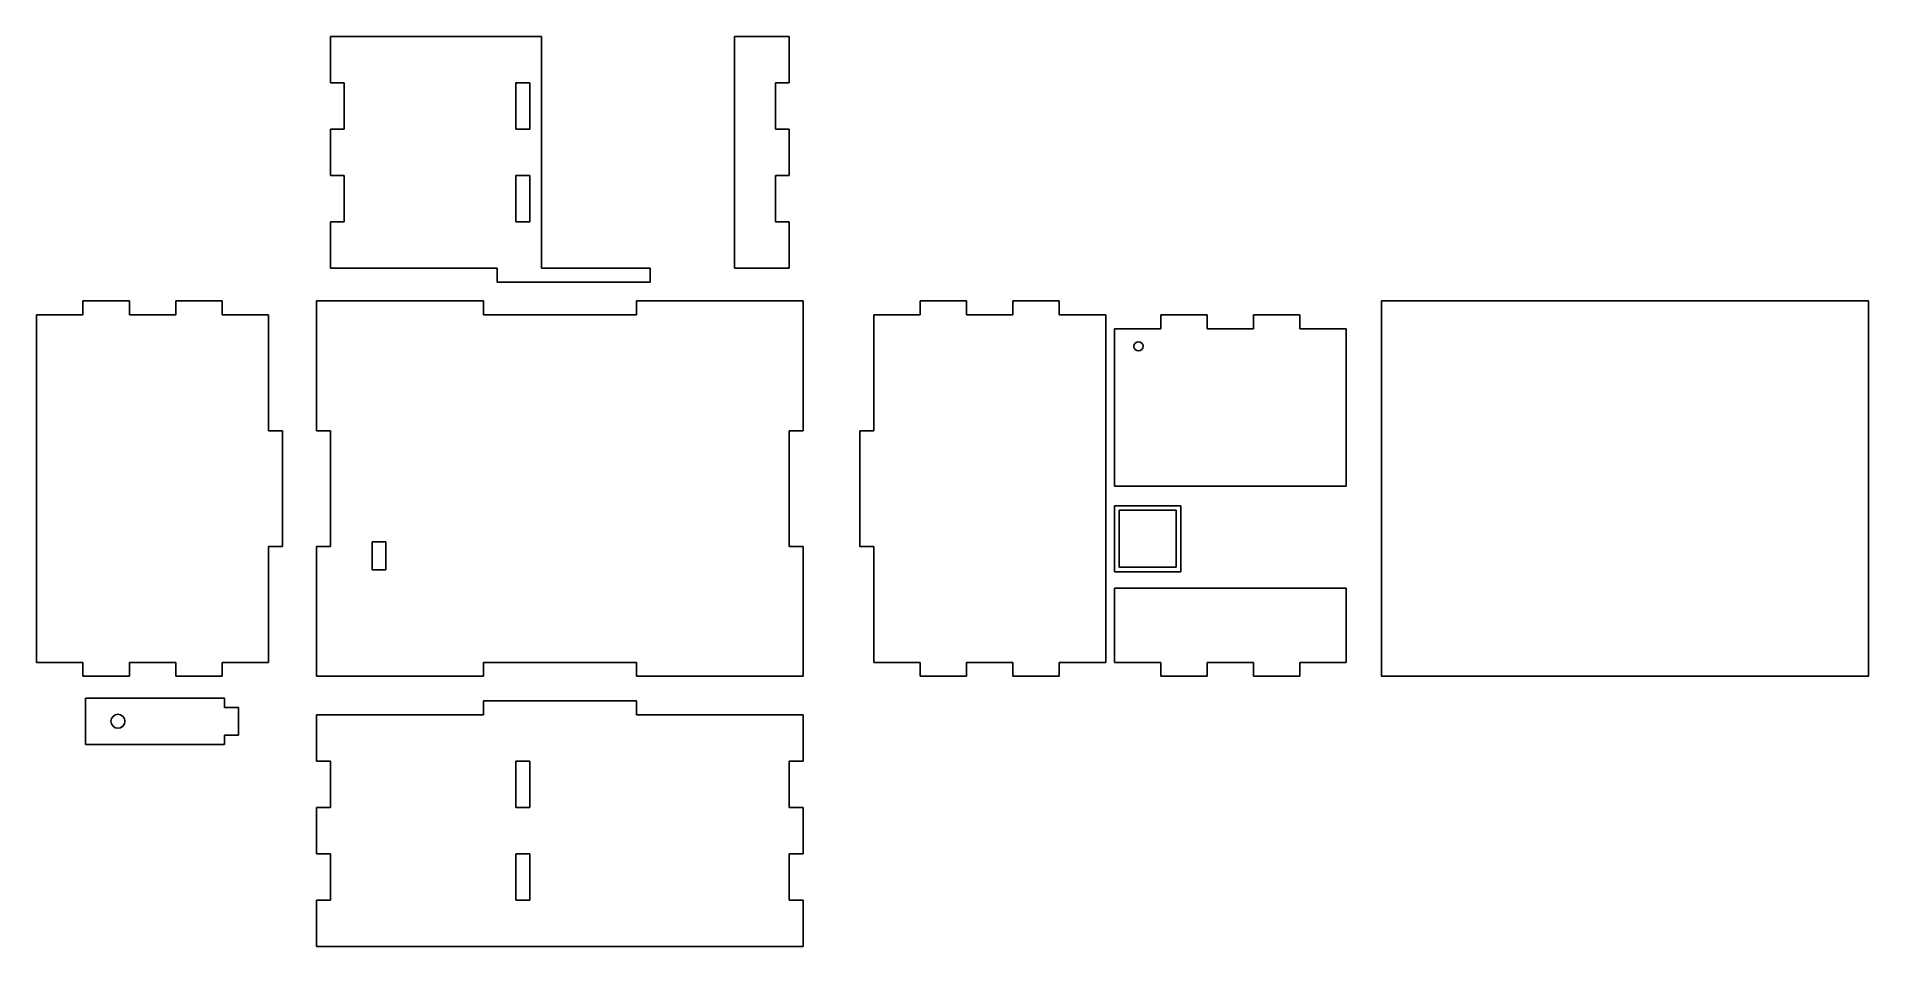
# Model space of a CAD drawing. Header units: millimetres. Extents: x -36 to 359, y 40 to 236.
import ezdxf

# ---------------------------------------------------------------- set-up
doc = ezdxf.new("R2010")
doc.units = ezdxf.units.MM

msp = doc.modelspace()

# ---------------------------------------------------------------- linework, layer by layer
for p, q in [((72.96, 236.41), (27.39, 236.41)), ((27.39, 226.41), (27.39, 236.41)), ((72.96, 186.41), (72.96, 236.41)), ((114.56, 186.41), (114.56, 236.41)), ((114.56, 236.41), (126.39, 236.41)), ((126.39, 236.41), (126.39, 226.41)), ((30.39, 226.41), (27.39, 226.41)), ((30.39, 216.41), (30.39, 226.41)), ((126.39, 226.41), (123.39, 226.41)), ((123.39, 226.41), (123.39, 216.41)), ((27.39, 206.41), (27.39, 216.41)), ((27.39, 216.41), (30.39, 216.41)), ((123.39, 216.41), (126.39, 216.41)), ((126.39, 216.41), (126.39, 206.41)), ((30.39, 206.41), (27.39, 206.41)), ((30.39, 196.41), (30.39, 206.41)), ((126.39, 206.41), (123.39, 206.41)), ((123.39, 206.41), (123.39, 196.41)), ((27.39, 186.41), (27.39, 196.41)), ((27.39, 196.41), (30.39, 196.41)), ((123.39, 196.41), (126.39, 196.41)), ((126.39, 196.41), (126.39, 186.41)), ((27.39, 186.41), (60.39, 186.41)), ((27.39, 186.41), (63.39, 186.41)), ((63.39, 186.41), (63.39, 183.41)), ((72.96, 186.41), (96.39, 186.41)), ((96.39, 186.41), (96.39, 183.41)), ((126.39, 186.41), (114.56, 186.41)), ((63.39, 183.41), (96.39, 183.41)), ((-25.97, 176.37), (-25.97, 179.37)), ((-25.97, 179.37), (-15.97, 179.37)), ((-15.97, 179.37), (-15.97, 176.37)), ((-5.97, 176.37), (-5.97, 179.37)), ((-5.97, 179.37), (4.03, 179.37)), ((4.03, 179.37), (4.03, 176.37)), ((27.39, 179.37), (24.39, 179.37)), ((24.39, 179.37), (24.39, 176.37)), ((27.39, 179.37), (60.39, 179.37)), ((60.39, 176.37), (60.39, 179.37)), ((93.39, 179.37), (126.39, 179.37)), ((93.39, 179.37), (93.39, 176.37)), ((129.39, 179.37), (126.39, 179.37)), ((129.39, 176.37), (129.39, 179.37)), ((154.63, 176.37), (154.63, 179.37)), ((154.63, 179.37), (164.63, 179.37)), ((164.63, 179.37), (164.63, 176.37)), ((174.63, 176.37), (174.63, 179.37)), ((174.63, 179.37), (184.63, 179.37)), ((184.63, 179.37), (184.63, 176.37)), ((-35.97, 176.37), (-25.97, 176.37)), ((-35.97, 176.37), (-35.97, 173.37)), ((-15.97, 176.37), (-5.97, 176.37)), ((4.03, 176.37), (14.03, 176.37)), ((14.03, 176.37), (14.03, 173.37)), ((24.39, 176.37), (24.39, 151.37)), ((60.39, 176.37), (93.39, 176.37)), ((129.39, 176.37), (129.39, 151.37)), ((144.63, 176.37), (154.63, 176.37)), ((144.63, 173.37), (144.63, 176.37)), ((164.63, 176.37), (174.63, 176.37)), ((184.63, 176.37), (194.63, 176.37)), ((194.63, 176.37), (194.63, 173.37)), ((206.53, 173.37), (206.53, 176.37)), ((206.53, 176.37), (216.53, 176.37)), ((216.53, 176.37), (216.53, 173.37)), ((226.53, 173.37), (226.53, 176.37)), ((226.53, 176.37), (236.53, 176.37)), ((236.53, 176.37), (236.53, 173.37)), ((-35.97, 173.37), (-35.97, 104.37)), ((14.03, 173.37), (14.03, 151.37)), ((144.63, 173.37), (144.63, 151.37)), ((194.63, 173.37), (194.63, 104.37)), ((196.53, 173.37), (206.53, 173.37)), ((196.53, 170.37), (196.53, 173.37)), ((196.53, 170.37), (196.53, 139.37)), ((216.53, 173.37), (226.53, 173.37)), ((236.53, 173.37), (246.53, 173.37)), ((246.53, 170.37), (246.53, 173.37)), ((246.53, 170.37), (246.53, 139.37)), ((14.03, 151.37), (17.03, 151.37)), ((17.03, 151.37), (17.03, 126.37)), ((24.39, 151.37), (27.39, 151.37)), ((27.39, 151.37), (27.39, 126.37)), ((126.39, 151.37), (126.39, 126.37)), ((129.39, 151.37), (126.39, 151.37)), ((144.63, 151.37), (141.63, 151.37)), ((141.63, 151.37), (141.63, 126.37)), ((196.53, 139.37), (246.53, 139.37)), ((36.39, 121.37), (36.39, 127.37)), ((36.39, 127.37), (39.39, 127.37)), ((39.39, 124.37), (39.39, 127.37)), ((17.03, 126.37), (14.03, 126.37)), ((14.03, 126.37), (14.03, 104.37)), ((24.39, 126.37), (24.39, 101.37)), ((24.39, 126.37), (27.39, 126.37)), ((39.39, 124.37), (39.39, 121.37)), ((129.39, 126.37), (126.39, 126.37)), ((129.39, 126.37), (129.39, 101.37)), ((141.63, 126.37), (144.63, 126.37)), ((144.63, 104.37), (144.63, 126.37)), ((39.39, 121.37), (36.39, 121.37)), ((236.53, 117.37), (196.53, 117.37)), ((196.53, 117.37), (196.53, 104.37)), ((246.53, 117.37), (236.53, 117.37)), ((246.53, 104.37), (246.53, 117.37)), ((-35.97, 104.37), (-35.97, 101.37)), ((14.03, 101.37), (14.03, 104.37)), ((144.63, 104.37), (144.63, 101.37)), ((194.63, 104.37), (194.63, 101.37)), ((196.53, 101.37), (196.53, 104.37)), ((246.53, 101.37), (246.53, 104.37)), ((-25.97, 101.37), (-35.97, 101.37)), ((-25.97, 98.37), (-25.97, 101.37)), ((-15.97, 101.37), (-15.97, 98.37)), ((-15.97, 101.37), (-5.97, 101.37)), ((-5.97, 98.37), (-5.97, 101.37)), ((4.03, 101.37), (4.03, 98.37)), ((4.03, 101.37), (14.03, 101.37)), ((24.39, 101.37), (24.39, 98.37)), ((60.39, 101.37), (93.39, 101.37)), ((60.39, 98.37), (60.39, 101.37)), ((93.39, 98.37), (93.39, 101.37)), ((129.39, 98.37), (129.39, 101.37)), ((154.63, 101.37), (144.63, 101.37)), ((154.63, 98.37), (154.63, 101.37)), ((164.63, 101.37), (164.63, 98.37)), ((164.63, 101.37), (174.63, 101.37)), ((174.63, 98.37), (174.63, 101.37)), ((184.63, 101.37), (184.63, 98.37)), ((184.63, 101.37), (194.63, 101.37)), ((196.53, 101.37), (206.53, 101.37)), ((206.53, 101.37), (206.53, 98.37)), ((216.53, 98.37), (216.53, 101.37)), ((216.53, 101.37), (226.53, 101.37)), ((226.53, 101.37), (226.53, 98.37)), ((236.53, 98.37), (236.53, 101.37)), ((236.53, 101.37), (246.53, 101.37)), ((-25.97, 98.37), (-15.97, 98.37)), ((-5.97, 98.37), (4.03, 98.37)), ((24.39, 98.37), (27.39, 98.37)), ((27.39, 98.37), (60.39, 98.37)), ((93.39, 98.37), (126.39, 98.37)), ((126.39, 98.37), (129.39, 98.37)), ((154.63, 98.37), (164.63, 98.37)), ((174.63, 98.37), (184.63, 98.37)), ((206.53, 98.37), (216.53, 98.37)), ((226.53, 98.37), (236.53, 98.37)), ((4.57, 93.67), (-25.43, 93.67)), ((-25.43, 93.67), (-25.43, 83.67)), ((4.57, 93.67), (4.57, 91.67)), ((4.57, 91.67), (7.57, 91.67)), ((7.57, 85.67), (7.57, 91.67)), ((60.39, 90.09), (60.39, 93.09)), ((60.39, 93.09), (93.39, 93.09)), ((93.39, 93.09), (93.39, 90.09)), ((24.39, 90.09), (24.39, 80.09)), ((27.39, 90.09), (24.39, 90.09)), ((24.39, 90.09), (60.39, 90.09)), ((93.39, 90.09), (126.39, 90.09)), ((126.39, 90.09), (129.39, 90.09)), ((129.39, 90.09), (129.39, 80.09)), ((4.57, 83.67), (-25.43, 83.67)), ((4.57, 83.67), (4.57, 85.67)), ((4.57, 85.67), (7.57, 85.67)), ((24.39, 80.09), (27.39, 80.09)), ((27.39, 80.09), (27.39, 70.09)), ((67.39, 80.09), (70.39, 80.09)), ((67.39, 70.09), (67.39, 80.09)), ((70.39, 80.09), (70.39, 70.09)), ((129.39, 80.09), (126.39, 80.09)), ((126.39, 80.09), (126.39, 70.09)), ((27.39, 70.09), (24.39, 70.09)), ((24.39, 70.09), (24.39, 60.09)), ((70.39, 70.09), (67.39, 70.09)), ((126.39, 70.09), (129.39, 70.09)), ((129.39, 70.09), (129.39, 60.09)), ((24.39, 60.09), (27.39, 60.09)), ((27.39, 60.09), (27.39, 50.09)), ((67.39, 60.09), (70.39, 60.09)), ((67.39, 50.09), (67.39, 60.09)), ((70.39, 60.09), (70.39, 50.09)), ((129.39, 60.09), (126.39, 60.09)), ((126.39, 60.09), (126.39, 50.09)), ((27.39, 50.09), (24.39, 50.09)), ((24.39, 50.09), (24.39, 40.09)), ((70.39, 50.09), (67.39, 50.09)), ((126.39, 50.09), (129.39, 50.09)), ((129.39, 50.09), (129.39, 40.09)), ((27.39, 40.09), (24.39, 40.09)), ((27.39, 40.09), (126.39, 40.09)), ((126.39, 40.09), (129.39, 40.09))]:
    msp.add_line(p, q)
at = {"color": 7, "linetype": 'Continuous', "lineweight": 25}
for p, q in [((196.53, 135.19), (196.53, 120.89)), ((210.83, 135.19), (196.53, 135.19)), ((210.83, 120.89), (210.83, 135.19)), ((209.83, 134.19), (197.53, 134.19)), ((197.53, 134.19), (197.53, 121.89)), ((209.83, 121.89), (209.83, 134.19)), ((196.53, 120.89), (210.83, 120.89)), ((197.53, 121.89), (209.83, 121.89))]:
    msp.add_line(p, q, dxfattribs=at)
for points in [[(67.39, 216.41), (70.39, 216.41), (70.39, 226.41), (67.39, 226.41)], [(67.39, 196.41), (70.39, 196.41), (70.39, 206.41), (67.39, 206.41)], [(254.14, 179.37), (359.14, 179.37), (359.14, 98.37), (254.14, 98.37)]]:
    msp.add_lwpolyline(points, close=True)
for centre, radius in [((201.71, 169.58), 1), ((-18.43, 88.67), 1.5)]:
    msp.add_circle(centre, radius)

doc.saveas('drawing.dxf')
